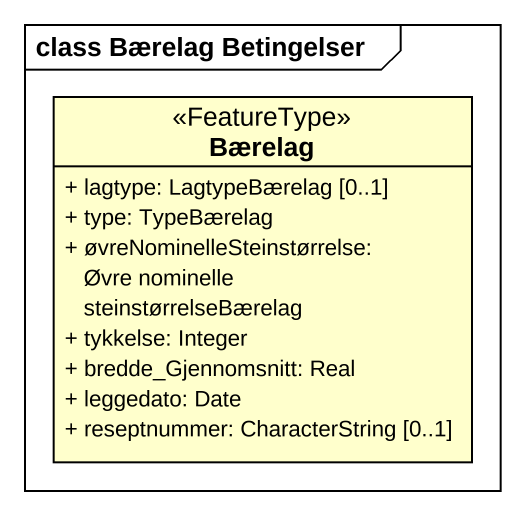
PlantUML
@startuml
mainframe class Bærelag Betingelser
hide circle
hide empty members
skinparam classAttributeIconSize 0
class Bærelag <<FeatureType>> {
  + lagtype: LagtypeBærelag [0..1]
  + type: TypeBærelag
  + øvreNominelleSteinstørrelse: Øvre nominelle steinstørrelseBærelag
  + tykkelse: Integer
  + bredde_Gjennomsnitt: Real
  + leggedato: Date
  + reseptnummer: CharacterString [0..1]
}
@enduml
